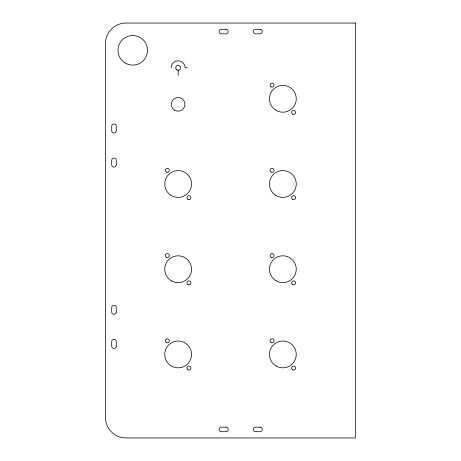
<?xml version="1.0" encoding="UTF-8"?>
<svg xmlns="http://www.w3.org/2000/svg" width="461" height="461" viewBox="0 0 461 461"><rect width="100%" height="100%" fill="white"/><g stroke="black" fill="none" stroke-linecap="round" stroke-linejoin="round"><path stroke-width="0.69" d="M187.425 67.779L185.138 67.779A6.99 6.99 0 0 0 178.153 60.794A6.99 6.99 0 0 0 171.164 67.779M178.153 70.222L178.153 75.327M355.54 23.05L125.922 23.05A20.463 20.463 0 0 0 105.46 43.513L105.46 417.487A20.463 20.463 0 0 0 125.922 437.95L355.54 437.95L355.54 23.05M225.953 29.302L221.407 29.302A2.276 2.276 0 0 0 219.131 31.573A2.276 2.276 0 0 0 221.407 33.849L225.953 33.849A2.276 2.276 0 0 0 228.224 31.573A2.276 2.276 0 0 0 225.953 29.302M260.056 29.302L255.509 29.302A2.276 2.276 0 0 0 253.233 31.573A2.276 2.276 0 0 0 255.509 33.849L260.056 33.849A2.276 2.276 0 0 0 262.326 31.573A2.276 2.276 0 0 0 260.056 29.302M225.953 427.151L221.407 427.151A2.276 2.276 0 0 0 219.131 429.427A2.276 2.276 0 0 0 221.407 431.698L225.953 431.698A2.276 2.276 0 0 0 228.224 429.427A2.276 2.276 0 0 0 225.953 427.151M260.056 427.151L255.509 427.151A2.276 2.276 0 0 0 253.233 429.427A2.276 2.276 0 0 0 255.509 431.698L260.056 431.698A2.276 2.276 0 0 0 262.326 429.427A2.276 2.276 0 0 0 260.056 427.151M116.258 130.751L116.258 126.205A2.276 2.276 0 0 0 113.988 123.934A2.276 2.276 0 0 0 111.712 126.205L111.712 130.751A2.276 2.276 0 0 0 113.988 133.027A2.276 2.276 0 0 0 116.258 130.751M116.258 164.854L116.258 160.307A2.276 2.276 0 0 0 113.988 158.037A2.276 2.276 0 0 0 111.712 160.307L111.712 164.854A2.276 2.276 0 0 0 113.988 167.13A2.276 2.276 0 0 0 116.258 164.854M116.258 312.057L116.258 307.51A2.276 2.276 0 0 0 113.988 305.24A2.276 2.276 0 0 0 111.712 307.51L111.712 312.057A2.276 2.276 0 0 0 113.988 314.333A2.276 2.276 0 0 0 116.258 312.057M116.258 346.159L116.258 341.613A2.276 2.276 0 0 0 113.988 339.342A2.276 2.276 0 0 0 111.712 341.613L111.712 346.159A2.276 2.276 0 0 0 113.988 348.435A2.276 2.276 0 0 0 116.258 346.159M166.358 342.517A1.988 1.988 0 0 0 169.343 340.794A1.988 1.988 0 0 0 166.358 339.071A1.988 1.988 0 0 0 166.358 342.517M187.955 369.797A1.988 1.988 0 0 0 190.94 368.074A1.988 1.988 0 0 0 187.955 366.351A1.988 1.988 0 0 0 187.955 369.797M166.358 257.301A1.988 1.988 0 0 0 169.343 255.578A1.988 1.988 0 0 0 166.358 253.855A1.988 1.988 0 0 0 166.358 257.301M187.955 284.581A1.988 1.988 0 0 0 190.94 282.858A1.988 1.988 0 0 0 187.955 281.135A1.988 1.988 0 0 0 187.955 284.581M187.955 199.365A1.988 1.988 0 0 0 190.94 197.642A1.988 1.988 0 0 0 187.955 195.919A1.988 1.988 0 0 0 187.955 199.365M166.358 172.086A1.988 1.988 0 0 0 169.343 170.363A1.988 1.988 0 0 0 166.358 168.64A1.988 1.988 0 0 0 166.358 172.086M174.742 110.242A6.823 6.823 0 0 0 184.97 104.336A6.823 6.823 0 0 0 174.742 98.429A6.823 6.823 0 0 0 174.742 110.242M170.633 195.107A13.415 13.415 0 0 0 191.528 184.959A13.415 13.415 0 0 0 172.293 171.936A13.415 13.415 0 0 0 170.633 195.107M171.446 280.835A13.415 13.415 0 0 0 191.563 269.218A13.415 13.415 0 0 0 171.446 257.601A13.415 13.415 0 0 0 171.446 280.835M171.446 366.051A13.415 13.415 0 0 0 191.563 354.434A13.415 13.415 0 0 0 171.446 342.817A13.415 13.415 0 0 0 171.446 366.051M176.782 69.801A2.443 2.443 0 0 0 180.585 67.951A2.443 2.443 0 0 0 177.082 65.583A2.443 2.443 0 0 0 176.782 69.801M276.145 366.051A13.415 13.415 0 0 0 296.262 354.434A13.415 13.415 0 0 0 276.145 342.817A13.415 13.415 0 0 0 276.145 366.051M271.056 342.517A1.988 1.988 0 0 0 274.041 340.794A1.988 1.988 0 0 0 271.056 339.071A1.988 1.988 0 0 0 271.056 342.517M292.654 369.797A1.988 1.988 0 0 0 295.639 368.074A1.988 1.988 0 0 0 292.654 366.351A1.988 1.988 0 0 0 292.654 369.797M271.056 257.301A1.988 1.988 0 0 0 274.041 255.578A1.988 1.988 0 0 0 271.056 253.855A1.988 1.988 0 0 0 271.056 257.301M292.533 284.506A1.988 1.988 0 0 0 295.634 283.002A1.988 1.988 0 0 0 292.781 281.072A1.988 1.988 0 0 0 292.533 284.506M271.056 172.086A1.988 1.988 0 0 0 274.041 170.363A1.988 1.988 0 0 0 271.056 168.64A1.988 1.988 0 0 0 271.056 172.086M292.654 199.365A1.988 1.988 0 0 0 295.639 197.642A1.988 1.988 0 0 0 292.654 195.919A1.988 1.988 0 0 0 292.654 199.365M275.332 195.107A13.415 13.415 0 0 0 296.227 184.959A13.415 13.415 0 0 0 276.986 171.936A13.415 13.415 0 0 0 275.332 195.107M276.145 280.835A13.415 13.415 0 0 0 296.262 269.218A13.415 13.415 0 0 0 276.145 257.601A13.415 13.415 0 0 0 276.145 280.835M124.458 62.575A14.781 14.781 0 0 0 147.485 51.384A14.781 14.781 0 0 0 126.285 37.036A14.781 14.781 0 0 0 124.458 62.575M271.056 86.864A1.988 1.988 0 0 0 274.041 85.141A1.988 1.988 0 0 0 271.056 83.424A1.988 1.988 0 0 0 271.056 86.864M292.654 114.149A1.988 1.988 0 0 0 295.639 112.426A1.988 1.988 0 0 0 292.654 110.703A1.988 1.988 0 0 0 292.654 114.149M275.332 109.891A13.415 13.415 0 0 0 296.227 99.743A13.415 13.415 0 0 0 276.986 86.72A13.415 13.415 0 0 0 275.332 109.891"/></g></svg>
